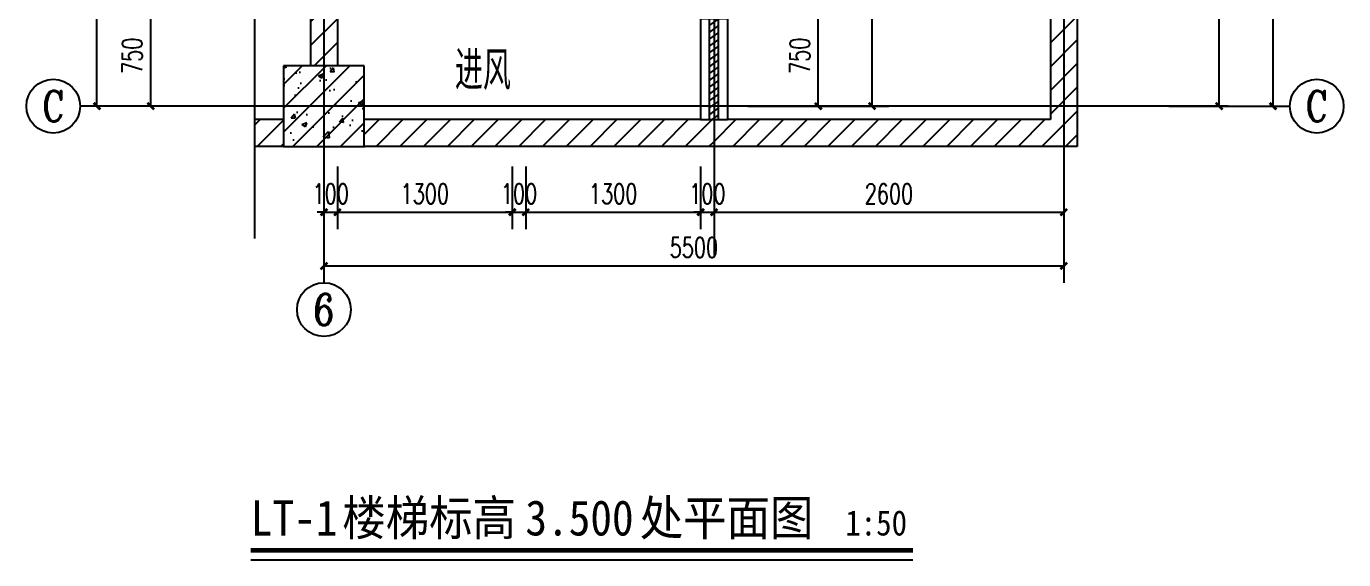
# Model space of a CAD drawing. Extents: x 1738711 to 2346805, y 1189731 to 2516152.
# Drawn here: x 1914600 to 1924393, y 1383885 to 1387853 of the extents above; entities that cross this region are included whole.
import ezdxf
from ezdxf.enums import TextEntityAlignment as Align

# ---------------------------------------------------------------- set-up
doc = ezdxf.new("R2010")
doc.units = 0
doc.header["$LTSCALE"] = 1000
doc.header["$MEASUREMENT"] = 0
doc.linetypes.add('复件 140224通州运河二期售楼部条件图_t3$0$X-ME SHAFT SH$0$X-B2$0$WATER_LINE', pattern=[0])
for name, color, linetype in [('AR-TEXT', 7, 'Continuous'), ('AXIS', 3, 'Continuous'), ('AXIS_TEXT', 7, 'Continuous'), ('COLUMN', 9, 'Continuous'), ('DIM_SYMB', 3, 'Continuous'), ('DOTE', 1, 'Continuous'), ('PUB_DIM', 3, 'Continuous'), ('PUB_HATCH', 8, 'Continuous'), ('PUB_TEXT', 7, 'Continuous'), ('WALL', 40, 'Continuous'), ('WINDOW', 144, 'Continuous')]:
    doc.layers.add(name, color=color, linetype=linetype)
doc.styles.add('_TCH_AXIS', font='COMPLEX', dxfattribs={"bigfont": 'GBCBIG'})
doc.styles.add('_TCH_DIM_T3', font='SIMPLEX', dxfattribs={"width": 0.705882, "bigfont": 'GBCBIG'})
doc.styles.add('COMPLEX', font='COMPLEX')
doc.styles.get("Standard").update_dxf_attribs({"font": 'gbenor.shx', "bigfont": 'gbcbig.shx'})
doc.styles.add('黑体', font='simhei_0.ttf', dxfattribs={"width": 0.9})
doc.dimstyles.new('_TCH_ARCH&&50', dxfattribs={"dimtxt": 148.75, "dimasz": 50, "dimexe": 125, "dimexo": 150, "dimgap": 63.125, "dimtad": 1, "dimdec": 0, "dimzin": 0, "dimdsep": 46, "dimtxsty": '_TCH_DIM_T3', "dimblk": 'ARCHTICK', "dimcen": 0.09, "dimclrt": 7, "dimazin": 2, "dimtfac": 1, "dimtdec": 0, "dimtix": 1, "dimtmove": 2, "dimatfit": 3, "dimfxl": 50, "dimtolj": 1, "dimtzin": 0, "dimarcsym": 0})
pattern_1 = [(45, (0, 89.76), (-88.388383, 88.388383), [])]

# ---------------------------------------------------------------- blocks, each defined once
blk = doc.blocks.new('_ArchTick')
at = {"color": 0, "linetype": 'ByBlock', "const_width": 0.4}
blk.add_lwpolyline([(-0.5, -0.5), (0.5, 0.5)], dxfattribs=at)
blk = doc.blocks.new('*D1415')
at = {"layer": 'Defpoints', "color": 0, "transparency": 16777216}
for p in [(1923343.2, 1393859.2), (1923868.3, 1393859.2), (1923343.2, 1387259.2)]:
    blk.add_point(p, dxfattribs=at)
at = {"layer": 'PUB_DIM', "color": 0, "lineweight": -2, "transparency": 16777216}
for p, q in [((1923493.2, 1393859.2), (1923993.3, 1393859.2)), ((1923868.3, 1387259.2), (1923868.3, 1393859.2)), ((1923493.2, 1387259.2), (1923993.3, 1387259.2))]:
    blk.add_line(p, q, dxfattribs=at)
at = {"layer": 'PUB_DIM', "color": 0, "lineweight": -2, "transparency": 16777216, "xscale": 50, "yscale": 50, "zscale": 50}
for p, rotation in [((1923868.3, 1393859.2), 90), ((1923868.3, 1387259.2), 270)]:
    blk.add_blockref('_ArchTick', p, dxfattribs=dict(at, rotation=rotation))
at = {"layer": 'PUB_DIM', "color": 7, "transparency": 16777216, "insert": (1923730.8, 1390559.2), "char_height": 148.75, "attachment_point": 5, "rotation": 90, "style": '_TCH_DIM_T3'}
blk.add_mtext('\\A1;6600', dxfattribs=at)
blk = doc.blocks.new('*D1416')
at = {"layer": 'Defpoints', "color": 0, "transparency": 16777216}
for p in [(1922943.2, 1391459.2), (1923468.3, 1391459.2), (1922943.2, 1387259.2)]:
    blk.add_point(p, dxfattribs=at)
at = {"layer": 'PUB_DIM', "color": 0, "lineweight": -2, "transparency": 16777216}
for p, q in [((1923093.2, 1391459.2), (1923593.3, 1391459.2)), ((1923468.3, 1387259.2), (1923468.3, 1391459.2)), ((1923093.2, 1387259.2), (1923593.3, 1387259.2))]:
    blk.add_line(p, q, dxfattribs=at)
at = {"layer": 'PUB_DIM', "color": 0, "lineweight": -2, "transparency": 16777216, "xscale": 50, "yscale": 50, "zscale": 50}
for p, rotation in [((1923468.3, 1391459.2), 90), ((1923468.3, 1387259.2), 270)]:
    blk.add_blockref('_ArchTick', p, dxfattribs=dict(at, rotation=rotation))
at = {"layer": 'PUB_DIM', "color": 7, "transparency": 16777216, "insert": (1923330.8, 1389359.2), "char_height": 148.75, "attachment_point": 5, "rotation": 90, "style": '_TCH_DIM_T3'}
blk.add_mtext('\\A1;4200', dxfattribs=at)
blk = doc.blocks.new('*D1418')
at = {"layer": 'Defpoints', "color": 0, "transparency": 16777216}
for p in [(1920212.7, 1393859.2), (1920887.3, 1393859.2), (1920212.7, 1387259.2)]:
    blk.add_point(p, dxfattribs=at)
at = {"layer": 'PUB_DIM', "color": 0, "lineweight": -2, "transparency": 16777216}
for p, q in [((1920362.7, 1393859.2), (1921012.3, 1393859.2)), ((1920887.3, 1387259.2), (1920887.3, 1393859.2)), ((1920362.7, 1387259.2), (1921012.3, 1387259.2))]:
    blk.add_line(p, q, dxfattribs=at)
at = {"layer": 'PUB_DIM', "color": 0, "lineweight": -2, "transparency": 16777216, "xscale": 50, "yscale": 50, "zscale": 50}
for p, rotation in [((1920887.3, 1393859.2), 90), ((1920887.3, 1387259.2), 270)]:
    blk.add_blockref('_ArchTick', p, dxfattribs=dict(at, rotation=rotation))
at = {"layer": 'PUB_DIM', "color": 7, "transparency": 16777216, "insert": (1920749.8, 1390559.2), "char_height": 148.75, "attachment_point": 5, "rotation": 90, "style": '_TCH_DIM_T3'}
blk.add_mtext('\\A1;6600', dxfattribs=at)
blk = doc.blocks.new('*D1419')
at = {"layer": 'Defpoints', "color": 0, "transparency": 16777216}
for p in [(1919812.7, 1388009.2), (1920487.3, 1388009.2), (1919812.7, 1387259.2)]:
    blk.add_point(p, dxfattribs=at)
at = {"layer": 'PUB_DIM', "color": 0, "lineweight": -2, "transparency": 16777216}
for p, q in [((1919962.7, 1388009.2), (1920612.3, 1388009.2)), ((1920487.3, 1387259.2), (1920487.3, 1388009.2)), ((1919962.7, 1387259.2), (1920612.3, 1387259.2))]:
    blk.add_line(p, q, dxfattribs=at)
at = {"layer": 'PUB_DIM', "color": 0, "lineweight": -2, "transparency": 16777216, "xscale": 50, "yscale": 50, "zscale": 50}
for p, rotation in [((1920487.3, 1388009.2), 90), ((1920487.3, 1387259.2), 270)]:
    blk.add_blockref('_ArchTick', p, dxfattribs=dict(at, rotation=rotation))
at = {"layer": 'PUB_DIM', "color": 7, "transparency": 16777216, "insert": (1920349.8, 1387634.2), "char_height": 148.75, "attachment_point": 5, "rotation": 90, "style": '_TCH_DIM_T3'}
blk.add_mtext('\\A1;750', dxfattribs=at)
blk = doc.blocks.new('*D1425')
at = {"layer": 'Defpoints', "color": 0, "transparency": 16777216}
for p in [(1915125.2, 1393859.2), (1915799.7, 1393859.2), (1915799.7, 1387259.2)]:
    blk.add_point(p, dxfattribs=at)
at = {"layer": 'PUB_DIM', "color": 0, "lineweight": -2, "transparency": 16777216}
for p, q in [((1915649.7, 1393859.2), (1915000.2, 1393859.2)), ((1915125.2, 1387259.2), (1915125.2, 1393859.2)), ((1915649.7, 1387259.2), (1915000.2, 1387259.2))]:
    blk.add_line(p, q, dxfattribs=at)
at = {"layer": 'PUB_DIM', "color": 0, "lineweight": -2, "transparency": 16777216, "xscale": 50, "yscale": 50, "zscale": 50}
for p, rotation in [((1915125.2, 1393859.2), 90), ((1915125.2, 1387259.2), 270)]:
    blk.add_blockref('_ArchTick', p, dxfattribs=dict(at, rotation=rotation))
at = {"layer": 'PUB_DIM', "color": 7, "transparency": 16777216, "insert": (1914987.7, 1390559.2), "char_height": 148.75, "attachment_point": 5, "rotation": 90, "style": '_TCH_DIM_T3'}
blk.add_mtext('\\A1;6600', dxfattribs=at)
blk = doc.blocks.new('*D1426')
at = {"layer": 'Defpoints', "color": 0, "transparency": 16777216}
for p in [(1915525.2, 1388009.2), (1916199.7, 1388009.2), (1916199.7, 1387259.2)]:
    blk.add_point(p, dxfattribs=at)
at = {"layer": 'PUB_DIM', "color": 0, "lineweight": -2, "transparency": 16777216}
for p, q in [((1916049.7, 1388009.2), (1915400.2, 1388009.2)), ((1915525.2, 1387259.2), (1915525.2, 1388009.2)), ((1916049.7, 1387259.2), (1915400.2, 1387259.2))]:
    blk.add_line(p, q, dxfattribs=at)
at = {"layer": 'PUB_DIM', "color": 0, "lineweight": -2, "transparency": 16777216, "xscale": 50, "yscale": 50, "zscale": 50}
for p, rotation in [((1915525.2, 1388009.2), 90), ((1915525.2, 1387259.2), 270)]:
    blk.add_blockref('_ArchTick', p, dxfattribs=dict(at, rotation=rotation))
at = {"layer": 'PUB_DIM', "color": 7, "transparency": 16777216, "insert": (1915387.7, 1387634.2), "char_height": 148.75, "attachment_point": 5, "rotation": 90, "style": '_TCH_DIM_T3'}
blk.add_mtext('\\A1;750', dxfattribs=at)
blk = doc.blocks.new('*D1439')
at = {"layer": 'Defpoints', "color": 0, "transparency": 16777216}
for p in [(1916812.7, 1386559.2), (1922312.7, 1386559.2), (1922312.7, 1386070.2)]:
    blk.add_point(p, dxfattribs=at)
at = {"layer": 'PUB_DIM', "color": 0, "lineweight": -2, "transparency": 16777216}
for p, q in [((1916812.7, 1386409.2), (1916812.7, 1385945.2)), ((1922312.7, 1386409.2), (1922312.7, 1385945.2)), ((1916812.7, 1386070.2), (1922312.7, 1386070.2))]:
    blk.add_line(p, q, dxfattribs=at)
at = {"layer": 'PUB_DIM', "color": 0, "lineweight": -2, "transparency": 16777216, "xscale": 50, "yscale": 50, "zscale": 50, "rotation": 180}
blk.add_blockref('_ArchTick', (1916812.7, 1386070.2), dxfattribs=at)
at = {"layer": 'PUB_DIM', "color": 0, "lineweight": -2, "transparency": 16777216, "xscale": 50, "yscale": 50, "zscale": 50}
blk.add_blockref('_ArchTick', (1922312.7, 1386070.2), dxfattribs=at)
at = {"layer": 'PUB_DIM', "color": 7, "transparency": 16777216, "insert": (1919562.7, 1386207.7), "char_height": 148.75, "attachment_point": 5, "style": '_TCH_DIM_T3'}
blk.add_mtext('\\A1;5500', dxfattribs=at)
blk = doc.blocks.new('*D1440')
at = {"layer": 'Defpoints', "color": 0, "transparency": 16777216}
for p in [(1916812.7, 1386959.2), (1916912.7, 1386959.2), (1916912.7, 1386470.2)]:
    blk.add_point(p, dxfattribs=at)
at = {"layer": 'PUB_DIM', "color": 0, "lineweight": -2, "transparency": 16777216}
for p, q in [((1916812.7, 1386809.2), (1916812.7, 1386345.2)), ((1916912.7, 1386809.2), (1916912.7, 1386345.2)), ((1916812.7, 1386470.2), (1916762.7, 1386470.2)), ((1916812.7, 1386470.2), (1916912.7, 1386470.2)), ((1916912.7, 1386470.2), (1916962.7, 1386470.2))]:
    blk.add_line(p, q, dxfattribs=at)
at = {"layer": 'PUB_DIM', "color": 0, "lineweight": -2, "transparency": 16777216, "xscale": 50, "yscale": 50, "zscale": 50}
blk.add_blockref('_ArchTick', (1916812.7, 1386470.2), dxfattribs=at)
at = {"layer": 'PUB_DIM', "color": 0, "lineweight": -2, "transparency": 16777216, "xscale": 50, "yscale": 50, "zscale": 50, "rotation": 180}
blk.add_blockref('_ArchTick', (1916912.7, 1386470.2), dxfattribs=at)
at = {"layer": 'PUB_DIM', "color": 7, "transparency": 16777216, "insert": (1916862.7, 1386607.7), "char_height": 148.75, "attachment_point": 5, "style": '_TCH_DIM_T3'}
blk.add_mtext('\\A1;100', dxfattribs=at)
blk = doc.blocks.new('*D1441')
at = {"layer": 'Defpoints', "color": 0, "transparency": 16777216}
for p in [(1916912.7, 1386959.2), (1918212.7, 1386959.2), (1918212.7, 1386470.2)]:
    blk.add_point(p, dxfattribs=at)
at = {"layer": 'PUB_DIM', "color": 0, "lineweight": -2, "transparency": 16777216}
for p, q in [((1916912.7, 1386809.2), (1916912.7, 1386345.2)), ((1918212.7, 1386809.2), (1918212.7, 1386345.2)), ((1916912.7, 1386470.2), (1918212.7, 1386470.2))]:
    blk.add_line(p, q, dxfattribs=at)
at = {"layer": 'PUB_DIM', "color": 0, "lineweight": -2, "transparency": 16777216, "xscale": 50, "yscale": 50, "zscale": 50, "rotation": 180}
blk.add_blockref('_ArchTick', (1916912.7, 1386470.2), dxfattribs=at)
at = {"layer": 'PUB_DIM', "color": 0, "lineweight": -2, "transparency": 16777216, "xscale": 50, "yscale": 50, "zscale": 50}
blk.add_blockref('_ArchTick', (1918212.7, 1386470.2), dxfattribs=at)
at = {"layer": 'PUB_DIM', "color": 7, "transparency": 16777216, "insert": (1917562.7, 1386607.7), "char_height": 148.75, "attachment_point": 5, "style": '_TCH_DIM_T3'}
blk.add_mtext('\\A1;1300', dxfattribs=at)
blk = doc.blocks.new('*D1442')
at = {"layer": 'Defpoints', "color": 0, "transparency": 16777216}
for p in [(1918212.7, 1386959.2), (1918312.7, 1386959.2), (1918312.7, 1386470.2)]:
    blk.add_point(p, dxfattribs=at)
at = {"layer": 'PUB_DIM', "color": 0, "lineweight": -2, "transparency": 16777216}
for p, q in [((1918212.7, 1386809.2), (1918212.7, 1386345.2)), ((1918312.7, 1386809.2), (1918312.7, 1386345.2)), ((1918212.7, 1386470.2), (1918162.7, 1386470.2)), ((1918212.7, 1386470.2), (1918312.7, 1386470.2)), ((1918312.7, 1386470.2), (1918362.7, 1386470.2))]:
    blk.add_line(p, q, dxfattribs=at)
at = {"layer": 'PUB_DIM', "color": 0, "lineweight": -2, "transparency": 16777216, "xscale": 50, "yscale": 50, "zscale": 50}
blk.add_blockref('_ArchTick', (1918212.7, 1386470.2), dxfattribs=at)
at = {"layer": 'PUB_DIM', "color": 0, "lineweight": -2, "transparency": 16777216, "xscale": 50, "yscale": 50, "zscale": 50, "rotation": 180}
blk.add_blockref('_ArchTick', (1918312.7, 1386470.2), dxfattribs=at)
at = {"layer": 'PUB_DIM', "color": 7, "transparency": 16777216, "insert": (1918262.7, 1386607.7), "char_height": 148.75, "attachment_point": 5, "style": '_TCH_DIM_T3'}
blk.add_mtext('\\A1;100', dxfattribs=at)
blk = doc.blocks.new('*D1443')
at = {"layer": 'Defpoints', "color": 0, "transparency": 16777216}
for p in [(1918312.7, 1386959.2), (1919612.7, 1386959.2), (1919612.7, 1386470.2)]:
    blk.add_point(p, dxfattribs=at)
at = {"layer": 'PUB_DIM', "color": 0, "lineweight": -2, "transparency": 16777216}
for p, q in [((1918312.7, 1386809.2), (1918312.7, 1386345.2)), ((1919612.7, 1386809.2), (1919612.7, 1386345.2)), ((1918312.7, 1386470.2), (1919612.7, 1386470.2))]:
    blk.add_line(p, q, dxfattribs=at)
at = {"layer": 'PUB_DIM', "color": 0, "lineweight": -2, "transparency": 16777216, "xscale": 50, "yscale": 50, "zscale": 50, "rotation": 180}
blk.add_blockref('_ArchTick', (1918312.7, 1386470.2), dxfattribs=at)
at = {"layer": 'PUB_DIM', "color": 0, "lineweight": -2, "transparency": 16777216, "xscale": 50, "yscale": 50, "zscale": 50}
blk.add_blockref('_ArchTick', (1919612.7, 1386470.2), dxfattribs=at)
at = {"layer": 'PUB_DIM', "color": 7, "transparency": 16777216, "insert": (1918962.7, 1386607.7), "char_height": 148.75, "attachment_point": 5, "style": '_TCH_DIM_T3'}
blk.add_mtext('\\A1;1300', dxfattribs=at)
blk = doc.blocks.new('*D1444')
at = {"layer": 'Defpoints', "color": 0, "transparency": 16777216}
for p in [(1919612.7, 1386959.2), (1919712.7, 1386959.2), (1919712.7, 1386470.2)]:
    blk.add_point(p, dxfattribs=at)
at = {"layer": 'PUB_DIM', "color": 0, "lineweight": -2, "transparency": 16777216}
for p, q in [((1919612.7, 1386809.2), (1919612.7, 1386345.2)), ((1919712.7, 1386809.2), (1919712.7, 1386345.2)), ((1919612.7, 1386470.2), (1919562.7, 1386470.2)), ((1919612.7, 1386470.2), (1919712.7, 1386470.2)), ((1919712.7, 1386470.2), (1919762.7, 1386470.2))]:
    blk.add_line(p, q, dxfattribs=at)
at = {"layer": 'PUB_DIM', "color": 0, "lineweight": -2, "transparency": 16777216, "xscale": 50, "yscale": 50, "zscale": 50}
blk.add_blockref('_ArchTick', (1919612.7, 1386470.2), dxfattribs=at)
at = {"layer": 'PUB_DIM', "color": 0, "lineweight": -2, "transparency": 16777216, "xscale": 50, "yscale": 50, "zscale": 50, "rotation": 180}
blk.add_blockref('_ArchTick', (1919712.7, 1386470.2), dxfattribs=at)
at = {"layer": 'PUB_DIM', "color": 7, "transparency": 16777216, "insert": (1919662.7, 1386607.7), "char_height": 148.75, "attachment_point": 5, "style": '_TCH_DIM_T3'}
blk.add_mtext('\\A1;100', dxfattribs=at)
blk = doc.blocks.new('*D1445')
at = {"layer": 'Defpoints', "color": 0, "transparency": 16777216}
for p in [(1919712.7, 1386959.2), (1922312.7, 1386959.2), (1922312.7, 1386470.2)]:
    blk.add_point(p, dxfattribs=at)
at = {"layer": 'PUB_DIM', "color": 0, "lineweight": -2, "transparency": 16777216}
for p, q in [((1919712.7, 1386809.2), (1919712.7, 1386345.2)), ((1922312.7, 1386809.2), (1922312.7, 1386345.2)), ((1919712.7, 1386470.2), (1922312.7, 1386470.2))]:
    blk.add_line(p, q, dxfattribs=at)
at = {"layer": 'PUB_DIM', "color": 0, "lineweight": -2, "transparency": 16777216, "xscale": 50, "yscale": 50, "zscale": 50, "rotation": 180}
blk.add_blockref('_ArchTick', (1919712.7, 1386470.2), dxfattribs=at)
at = {"layer": 'PUB_DIM', "color": 0, "lineweight": -2, "transparency": 16777216, "xscale": 50, "yscale": 50, "zscale": 50}
blk.add_blockref('_ArchTick', (1922312.7, 1386470.2), dxfattribs=at)
at = {"layer": 'PUB_DIM', "color": 7, "transparency": 16777216, "insert": (1921012.7, 1386607.7), "char_height": 148.75, "attachment_point": 5, "style": '_TCH_DIM_T3'}
blk.add_mtext('\\A1;2600', dxfattribs=at)
blk = doc.blocks.new('$WINLIB2D$00000039')
at = {"color": 0}
for points in [[(-0.5, 0.5), (-0.5, -0.5)], [(0.5, 0.5), (-0.5, 0.5)], [(0.5, -0.5), (0.5, 0.5)], [(-0.5, 0.167), (0.5, 0.167)], [(-0.384, -0.167), (-0.448, 0.167)], [(-0.316, -0.167), (-0.38, 0.167)], [(-0.248, -0.167), (-0.312, 0.167)], [(-0.18, -0.167), (-0.244, 0.167)], [(-0.112, -0.167), (-0.176, 0.167)], [(-0.044, -0.167), (-0.108, 0.167)], [(0.024, -0.167), (-0.04, 0.167)], [(0.092, -0.167), (0.028, 0.167)], [(0.16, -0.167), (0.096, 0.167)], [(0.228, -0.167), (0.164, 0.167)], [(0.296, -0.167), (0.232, 0.167)], [(0.364, -0.167), (0.3, 0.167)], [(0.432, -0.167), (0.368, 0.167)], [(0.5, -0.167), (0.436, 0.167)], [(-0.452, -0.167), (-0.5, 0.084)], [(-0.5, -0.167), (0.5, -0.167)], [(0.5, -0.5), (-0.5, -0.5)]]:
    blk.add_lwpolyline(points, dxfattribs=at)
blk = doc.blocks.new('_AXISO')
blk.add_circle((0, 0), 0.5)
at = {"layer": 'AXIS_TEXT', "style": 'COMPLEX', "width": 1.041667}
blk.add_attdef('A', text='', height=0.56, dxfattribs=at).set_placement((-0.25, -0.28), (0.25, -0.28), align=Align.FIT)

msp = doc.modelspace()

# ---------------------------------------------------------------- hatches: boundary and pattern name
at = {"layer": 'PUB_HATCH'}
h = msp.add_hatch(dxfattribs=at)
h.set_pattern_fill('普通砖', color=256, scale=50, style=0)
h.set_pattern_definition(pattern_1)
h.paths.add_polyline_path([(1922279.4, 1391459.2), (1922212.7, 1391359.2), (1922212.7, 1387159.2), (1922412.7, 1386959.2), (1922412.7, 1391459.2)])
h = msp.add_hatch(dxfattribs=at)
h.set_pattern_fill('普通砖', color=256, scale=50, style=0)
h.set_pattern_definition(pattern_1)
h.paths.add_polyline_path([(1916712.7, 1387559.2), (1916912.7, 1387559.2), (1916912.7, 1387909.2), (1916846.1, 1388009.2), (1916712.7, 1388009.2)])
at = {"layer": 'PUB_HATCH', "linetype": '复件 140224通州运河二期售楼部条件图_t3$0$X-ME SHAFT SH$0$X-B2$0$WATER_LINE'}
h = msp.add_hatch(dxfattribs=at)
h.set_pattern_fill('钢筋混凝土', color=256, scale=50, style=0)
h.set_pattern_definition([(45, (0, 0), (-88.3883476, 88.3883476), []), (50, (0, 0), (358.63009, -31.376067), [37.5, -412.5]), (355, (0, 0), (-69.375667, 376.096067), [30, -330]), (100.4514, (29.9, -2.6), (289.25469, 344.71977), [31.870095, -350.571056]), (46.1842, (0, 100), (533.620524, -82.75951), [56.25, -618.75]), (96.6356, (44.47, 93.1), (467.33135, 487.05894), [47.80514, -525.8565]), (351.1842, (0, 100), (467.33097, 487.0593), [45, -495]), (21, (50, 75), (298.453526, -201.309445), [37.5, -412.5]), (326, (50, 75), (121.657666, 362.57502), [30, -330]), (71.4514, (74.87, 58.22), (420.111314, 161.26525), [31.870095, -350.571056]), (37.5, (0, 0), (6.079928, 166.446927), [0, -326, 0, -335, 0, -331.25]), (7.5, (0, 0), (131.534769, 197.205856), [0, -191, 0, -318.5, 0, -126.25]), (327.5, (-111.5, 0), (266.911218, -11.277436), [0, -125, 0, -390, 0, -517.5]), (317.5, (-161.5, 0), (291.593085, 50.052491), [0, -162.5, 0, -259, 0, -367.5])])
h.paths.add_polyline_path([(1916512.7, 1386959.2), (1917112.7, 1386959.2), (1917112.7, 1387559.2), (1916512.7, 1387559.2)])
at = {"layer": 'PUB_HATCH'}
h = msp.add_hatch(dxfattribs=at)
h.set_pattern_fill('普通砖', color=256, scale=50, style=0)
h.set_pattern_definition(pattern_1)
h.paths.add_polyline_path([(1916512.7, 1386959.2), (1916512.7, 1387159.2), (1916299.2, 1387159.2), (1916299.2, 1386959.2)])
h = msp.add_hatch(dxfattribs=at)
h.set_pattern_fill('普通砖', color=256, scale=50, style=0)
h.set_pattern_definition(pattern_1)
h.paths.add_polyline_path([(1919712.7, 1387092.5), (1919612.7, 1387159.2), (1917112.7, 1387159.2), (1917112.7, 1386959.2), (1919712.7, 1386959.2)])
h = msp.add_hatch(dxfattribs=at)
h.set_pattern_fill('普通砖', color=256, scale=50, style=0)
h.set_pattern_definition(pattern_1)
h.paths.add_polyline_path([(1919812.7, 1387159.2), (1919612.7, 1387159.2), (1919712.7, 1387092.5)])
h = msp.add_hatch(dxfattribs=at)
h.set_pattern_fill('普通砖', color=256, scale=50, style=0)
h.set_pattern_definition(pattern_1)
h.paths.add_polyline_path([(1922412.7, 1386959.2), (1922212.7, 1387159.2), (1919812.7, 1387159.2), (1919712.7, 1387092.5), (1919712.7, 1386959.2)])

# ---------------------------------------------------------------- linework, layer by layer
at = {"layer": 'AXIS'}
for p, q in [((1915500.2, 1387259.2), (1915000.2, 1387259.2)), ((1923493.3, 1387259.2), (1923993.3, 1387259.2)), ((1916812.7, 1386445.2), (1916812.7, 1385945.2))]:
    msp.add_line(p, q, dxfattribs=at)
at = {"layer": 'COLUMN', "linetype": '复件 140224通州运河二期售楼部条件图_t3$0$X-ME SHAFT SH$0$X-B2$0$WATER_LINE'}
for p, q in [((1917112.7, 1387559.2), (1916512.7, 1387559.2)), ((1916512.7, 1387559.2), (1916512.7, 1386959.2)), ((1917112.7, 1386959.2), (1917112.7, 1387559.2)), ((1916512.7, 1386959.2), (1917112.7, 1386959.2))]:
    msp.add_line(p, q, dxfattribs=at)
at = {"layer": 'DIM_SYMB'}
for points in [[(1916299.2, 1386275.1), (1916299.2, 1390447.4), (1916194.2, 1390485.7), (1916404.2, 1390522.7), (1916299.2, 1390559.9), (1916299.2, 1394732.3)], [(1916268.6, 1383885.2), (1921190.7, 1383885.2)]]:
    msp.add_lwpolyline(points, dxfattribs=at)
at = {"layer": 'DIM_SYMB', "const_width": 35}
msp.add_lwpolyline([(1916268.6, 1383955.2), (1921190.7, 1383955.2)], dxfattribs=at)
at = {"layer": 'DOTE'}
for p, q in [((1916812.7, 1395202.2), (1916812.7, 1386016.6)), ((1919712.7, 1395080.9), (1919712.7, 1386147.2)), ((1922312.7, 1395080.9), (1922312.7, 1386147.2)), ((1923533.7, 1387259.2), (1915845.3, 1387259.2))]:
    msp.add_line(p, q, dxfattribs=at)
at = {"layer": 'WALL'}
for p, q in [((1922412.7, 1391459.2), (1922412.7, 1386959.2)), ((1922212.7, 1391359.2), (1922212.7, 1387159.2)), ((1916712.7, 1388009.2), (1916712.7, 1387559.2)), ((1916912.7, 1387909.2), (1916912.7, 1387559.2)), ((1916512.7, 1387159.2), (1916299.2, 1387159.2)), ((1916299.2, 1386959.2), (1916299.2, 1387159.2)), ((1919612.7, 1387159.2), (1917112.7, 1387159.2)), ((1919612.7, 1387159.2), (1919812.7, 1387159.2)), ((1922212.7, 1387159.2), (1919812.7, 1387159.2)), ((1916512.7, 1386959.2), (1916299.2, 1386959.2)), ((1919712.7, 1386959.2), (1917112.7, 1386959.2)), ((1922412.7, 1386959.2), (1919712.7, 1386959.2))]:
    msp.add_line(p, q, dxfattribs=at)

# ---------------------------------------------------------------- block references
at = {"layer": 'AXIS'}
ref = msp.add_blockref('_AXISO', (1914800.2, 1387259.2), dxfattribs=dict(at, xscale=400, yscale=400, zscale=400))
ref.add_attrib('A', 'C', dxfattribs={"layer": 'AXIS_TEXT', "ltscale": 0.5, "height": 227.8, "style": '_TCH_AXIS'}).set_placement((1914718.8, 1387145.3), (1914881.5, 1387145.3), align=Align.FIT)
ref = msp.add_blockref('_AXISO', (1924193.3, 1387259.2), dxfattribs=dict(at, xscale=400, yscale=400, zscale=400))
ref.add_attrib('A', 'C', dxfattribs={"layer": 'AXIS_TEXT', "ltscale": 0.5, "height": 227.8, "style": '_TCH_AXIS'}).set_placement((1924111.9, 1387145.3), (1924274.6, 1387145.3), align=Align.FIT)
ref = msp.add_blockref('_AXISO', (1916812.7, 1385745.2), dxfattribs=dict(at, xscale=400, yscale=400, zscale=400))
ref.add_attrib('A', '6', dxfattribs={"layer": 'AXIS_TEXT', "ltscale": 0.5, "height": 233, "style": '_TCH_AXIS'}).set_placement((1916735.1, 1385628.7), (1916890.4, 1385628.7), align=Align.FIT)
at = {"layer": 'WINDOW', "xscale": -749.999979857821, "yscale": -199.9999999743886, "zscale": -749.999979857821, "rotation": 269.9999998401842}
msp.add_blockref('$WINLIB2D$00000039', (1919712.7, 1387534.2), dxfattribs=at)

# ---------------------------------------------------------------- texts
at = {"layer": 'AR-TEXT'}
msp.add_text('进风', height=289.36, dxfattribs=at).set_placement((1917785.9, 1387379.3))
at = {"layer": 'PUB_TEXT', "color": 7, "style": '黑体', "width": 0.9}
for s, height, p in [('楼梯标高', 262.87, (1916949.1, 1384065)), ('处平面图', 262.87, (1919160.7, 1384065)), ('LT-1', 262.87, (1916268.6, 1384065)), ('3.500', 262.87, (1918310.1, 1384065)), ('1:50', 187.76, (1920687.9, 1384065))]:
    msp.add_text(s, height=height, dxfattribs=at).set_placement(p)

# ---------------------------------------------------------------- dimensions: what is measured, and where the dimension line sits
at = {"layer": 'PUB_DIM'}
for p1, p2, distance, picture, middle in [((1915799.7, 1387259.2), (1915799.7, 1393859.2), 674.6, '*D1425', (1914987.7, 1390559.2)), ((1920212.7, 1387259.2), (1920212.7, 1393859.2), -674.6, '*D1418', (1920749.8, 1390559.2)), ((1923343.2, 1387259.2), (1923343.2, 1393859.2), -525.1, '*D1415', (1923730.8, 1390559.2)), ((1922943.2, 1387259.2), (1922943.2, 1391459.2), -525.1, '*D1416', (1923330.8, 1389359.2)), ((1916199.7, 1387259.2), (1916199.7, 1388009.2), 674.6, '*D1426', (1915387.7, 1387634.2)), ((1919812.7, 1387259.2), (1919812.7, 1388009.2), -674.6, '*D1419', (1920349.8, 1387634.2)), ((1916812.7, 1386959.2), (1916912.7, 1386959.2), -489, '*D1440', (1916862.7, 1386607.7)), ((1916912.7, 1386959.2), (1918212.7, 1386959.2), -489, '*D1441', (1917562.7, 1386607.7)), ((1918212.7, 1386959.2), (1918312.7, 1386959.2), -489, '*D1442', (1918262.7, 1386607.7)), ((1918312.7, 1386959.2), (1919612.7, 1386959.2), -489, '*D1443', (1918962.7, 1386607.7)), ((1919612.7, 1386959.2), (1919712.7, 1386959.2), -489, '*D1444', (1919662.7, 1386607.7)), ((1919712.7, 1386959.2), (1922312.7, 1386959.2), -489, '*D1445', (1921012.7, 1386607.7)), ((1916812.7, 1386559.2), (1922312.7, 1386559.2), -489, '*D1439', (1919562.7, 1386207.7))]:
    dim = msp.add_aligned_dim(p1=p1, p2=p2, distance=distance, dimstyle='_TCH_ARCH&&50', dxfattribs=at)
    dim.commit()
    dim.dimension.update_dxf_attribs({"geometry": picture, "text_midpoint": middle})

doc.saveas('drawing.dxf')
